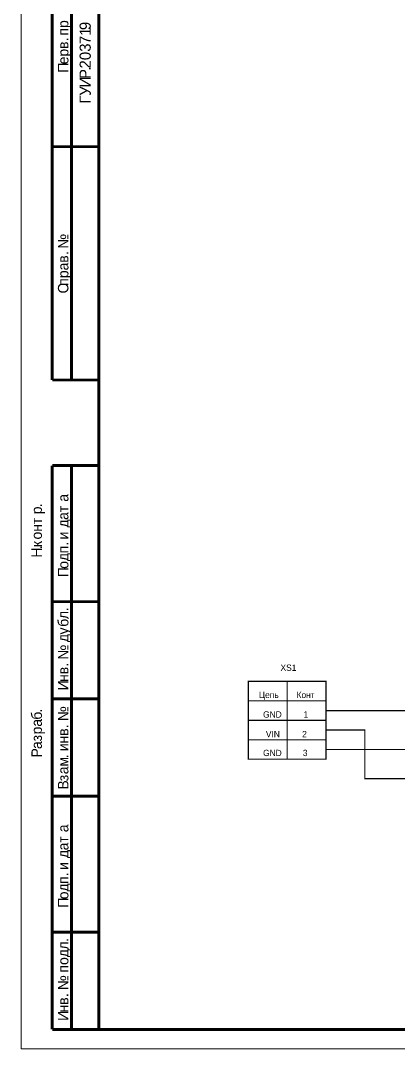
# Model space of a CAD drawing. Header units: millimetres. Extents: x 0 to 841, y 0 to 594.
# Drawn here: x -0.1 to 97.2, y -0.1 to 264.4 of the extents above; entities that cross this region are included whole.
import ezdxf

# ---------------------------------------------------------------- set-up
doc = ezdxf.new("R2010")
doc.units = ezdxf.units.MM
doc.layers.add('Sheet', color=255, linetype='Continuous')

msp = doc.modelspace()

# ---------------------------------------------------------------- linework, layer by layer
at = {"layer": 'Sheet'}
for points, const_width in [([(0.04, 0), (0.04, 594)], 0.3), ([(20.03, 4.99), (20.03, 588.99)], 0.749), ([(8.04, 291.99), (8.04, 171.99)], 0.749), ([(13.03, 291.99), (13.03, 171.99)], 0.749), ([(20.03, 231.99), (8.03, 231.99)], 0.749), ([(8.04, 171.99), (20.03, 171.99)], 0.749), ([(8.04, 4.99), (8.04, 149.98)], 0.749), ([(8.04, 149.98), (20.03, 149.98)], 0.749), ([(13.03, 149.98), (13.03, 4.99)], 0.749), ([(8.04, 114.99), (20.03, 114.99)], 0.749), ([(68.54, 94.49), (68.54, 74.5)], 0.3), ([(20.03, 89.99), (8.04, 89.99)], 0.749), ([(78.53, 89.5), (58.53, 89.5)], 0.3), ([(78.53, 86.98), (81.03, 86.98)], 0.3), ([(81.03, 86.98), (101.04, 86.98)], 0.3), ([(78.53, 84.49), (58.53, 84.49)], 0.3), ([(78.53, 82), (81.03, 82)], 0.3), ([(81.03, 82), (88.53, 82), (88.53, 69.49), (118.53, 69.49), (118.53, 67)], 0.3), ([(78.53, 79.48), (58.53, 79.48)], 0.3), ([(78.53, 76.99), (81.03, 76.99)], 0.3), ([(81.03, 76.99), (101.04, 76.99)], 0.3), ([(8.04, 65), (20.03, 65)], 0.749), ([(20.03, 29.98), (8.04, 29.98)], 0.749), ([(20.03, 4.99), (8.04, 4.99)], 0.749), ([(836.01, 4.99), (20.03, 4.99)], 0.749), ([(841, 0), (0.04, 0)], 0.3)]:
    msp.add_lwpolyline(points, dxfattribs=dict(at, const_width=const_width))
for points, const_width in [([(0.04, 594), (0.04, 0), (841, 0), (841, 594), (0.04, 594), (0.04, 594)], 0.0991), ([(0.04, 594), (0.04, 0), (841, 0), (841, 594), (0.04, 594), (0.04, 594)], 0.0991), ([(58.53, 94.49), (78.53, 94.49), (78.53, 74.5), (58.53, 74.5), (58.53, 94.49)], 0.3)]:
    msp.add_lwpolyline(points, close=True, dxfattribs=dict(at, const_width=const_width))

# ---------------------------------------------------------------- texts
for s, height, p in [('р', 2.7, (12.22, 262.5)), ('п', 2.7, (12.22, 260.53)), ('9', 2.87, (17.97, 261.96)), ('1', 2.87, (17.97, 260.53)), ('.', 2.7, (12.22, 259.09)), ('7', 2.87, (17.97, 258.37)), ('р', 2.7, (12.22, 255.14)), ('в', 2.7, (12.22, 257.11)), ('3', 2.87, (17.97, 256.39)), ('е', 2.7, (12.22, 253.16)), ('0', 2.87, (17.97, 254.24)), ('2', 2.87, (17.97, 252.08)), ('П', 2.7, (12.22, 251)), ('Р', 2.87, (17.97, 249.39)), ('.', 2.87, (17.97, 251.54)), ('И', 2.87, (17.97, 247.23)), ('У', 2.87, (17.97, 245.07)), ('Г', 2.87, (17.97, 243.1)), ('№', 2.7, (12.22, 205.73)), ('в', 2.7, (12.22, 202.13)), ('.', 2.7, (12.22, 204.11)), ('а', 2.7, (12.22, 200.16)), ('р', 2.7, (12.22, 198.18)), ('С', 2.7, (12.22, 194.23)), ('п', 2.7, (12.22, 196.2)), ('а', 2.7, (12.22, 140.68)), ('р', 2.7, (5.39, 137.45)), ('.', 2.7, (5.39, 139.25)), ('а', 2.7, (12.22, 136.01)), ('т', 2.7, (12.22, 137.99)), ('т', 2.7, (5.39, 134.93)), ('д', 2.7, (12.22, 134.04)), ('о', 2.7, (5.39, 130.98)), ('н', 2.7, (5.39, 132.96)), ('и', 2.7, (12.22, 130.98)), ('к', 2.7, (5.39, 129.01)), ('.', 2.7, (12.22, 129.36)), ('Н', 2.7, (5.39, 126.31)), ('.', 2.7, (5.39, 128.47)), ('п', 2.7, (12.22, 127.39)), ('д', 2.7, (12.22, 125.41)), ('о', 2.7, (12.22, 123.44)), ('П', 2.7, (12.22, 121.28)), ('л', 2.7, (12.22, 110.5)), ('.', 2.7, (12.22, 112.48)), ('б', 2.7, (12.22, 108.52)), ('у', 2.7, (12.22, 106.55)), ('д', 2.7, (12.22, 104.57)), ('№', 2.7, (12.22, 100.08)), ('в', 2.7, (12.22, 96.3)), ('.', 2.7, (12.22, 98.28)), ('н', 2.7, (12.22, 94.33)), ('И', 2.7, (12.22, 92.17)), ('№', 2.7, (12.22, 84.27)), ('б', 2.7, (5.39, 84.63)), ('а', 2.7, (5.39, 82.83)), ('.', 2.7, (5.39, 86.42)), ('р', 2.7, (5.39, 80.85)), ('в', 2.7, (12.22, 80.49)), ('.', 2.7, (12.22, 82.47)), ('з', 2.7, (5.39, 79.06)), ('н', 2.7, (12.22, 78.52)), ('Р', 2.7, (5.39, 74.92)), ('а', 2.7, (5.39, 77.08)), ('и', 2.7, (12.22, 76.54)), ('м', 2.7, (12.22, 72.59)), ('.', 2.7, (12.22, 74.74)), ('а', 2.7, (12.22, 70.61)), ('В', 2.7, (12.22, 66.66)), ('з', 2.7, (12.22, 68.81)), ('а', 2.7, (12.22, 55.7)), ('а', 2.7, (12.22, 51.03)), ('т', 2.7, (12.22, 53)), ('д', 2.7, (12.22, 49.05)), ('и', 2.7, (12.22, 46)), ('.', 2.7, (12.22, 44.38)), ('п', 2.7, (12.22, 42.4)), ('д', 2.7, (12.22, 40.43)), ('о', 2.7, (12.22, 38.45)), ('П', 2.7, (12.22, 36.29)), ('л', 2.7, (12.22, 25.51)), ('.', 2.7, (12.22, 27.49)), ('д', 2.7, (12.22, 23.54)), ('о', 2.7, (12.22, 21.56)), ('п', 2.7, (12.22, 19.58)), ('№', 2.7, (12.22, 15.09)), ('.', 2.7, (12.22, 13.3)), ('в', 2.7, (12.22, 11.32)), ('н', 2.7, (12.22, 9.34)), ('И', 2.7, (12.22, 7.19))]:
    msp.add_text(s, height=height, rotation=90, dxfattribs=at).set_placement(p)
for s, height, p in [('XS1', 1.617, (66.83, 97.2)), ('Цепь', 1.617, (61.26, 90.2)), ('Конт', 1.617, (70.97, 90.2)), ('GND', 1.617, (62.34, 85.17)), ('1', 1.62, (72.76, 85.17)), ('VIN', 1.617, (63.06, 80.13)), ('2', 1.62, (72.4, 80.13)), ('GND', 1.617, (62.34, 75.28)), ('3', 1.62, (72.58, 75.28))]:
    msp.add_text(s, height=height, dxfattribs=at).set_placement(p)

doc.saveas('drawing.dxf')
